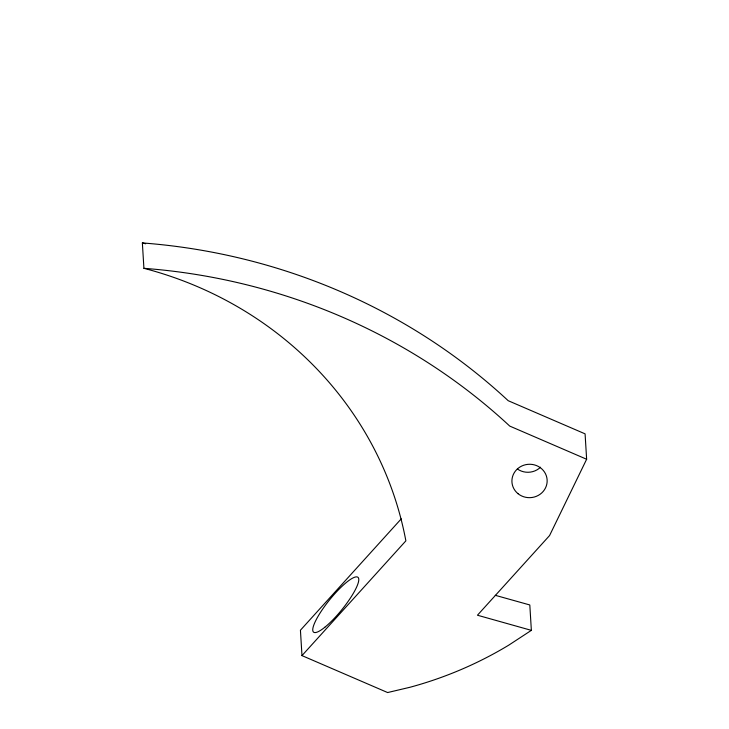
<?xml version="1.0" encoding="UTF-8"?>
<svg xmlns="http://www.w3.org/2000/svg" width="729" height="729" viewBox="0 0 729 729"><rect width="100%" height="100%" fill="white"/><g stroke="black" fill="none" stroke-linecap="round" stroke-linejoin="round"><path stroke-width="1.09" d="M531.359 630.357L508.933 645.037A372.1 352.462 -3.5 0 1 409.917 687.283L387.628 692.55L301.979 655.608L405.871 540.854A367.07 347.687 -3.5 0 0 143.914 268.318L142.365 242.93A593.397 562.068 -3.5 0 1 508.204 400.704L585.086 433.855L586.635 459.252L549.575 535.551L477.449 615.221L531.359 630.357L529.81 604.961L495.273 595.311M401.26 518.838L300.43 630.221L301.979 655.608M586.635 459.252L509.753 426.091A593.397 562.068 -3.5 0 0 143.914 268.318M142.365 242.93A367.07 347.687 -3.5 0 1 145.654 243.796M540.544 467.207A17.633 16.703 -3.5 0 1 517.353 468.975M324.833 627.25A35.265 7.864 -51 0 0 358.777 579.309A35.265 7.864 -51 0 0 323.64 607.704A35.265 7.864 -51 0 0 324.833 627.25M518.018 493.688A17.633 16.703 -3.5 0 0 546.85 483.983A17.633 16.703 -3.5 0 0 523.732 465.23A17.633 16.703 -3.5 0 0 518.018 493.688"/></g></svg>
